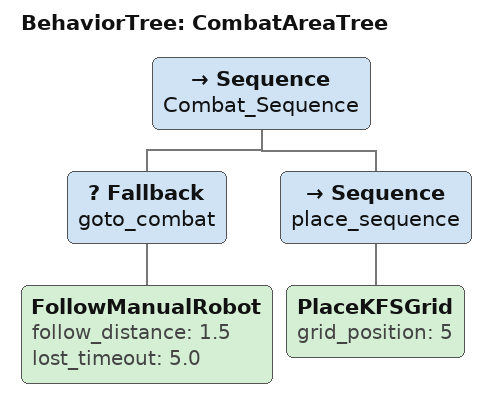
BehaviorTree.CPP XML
<!-- 对抗区子树 (Combat Area) -->
<root BTCPP_format="4">
  <BehaviorTree ID="CombatAreaTree">
    <Sequence name="Combat_Sequence">
      <!-- 跟随或导航到对抗区 -->
      <Fallback name="goto_combat">
        <FollowManualRobot follow_distance="1.5" lost_timeout="5.0"/>
        <!-- TODO: 预设路径导航 -->
      </Fallback>
      <!-- 放置 KFS -->
      <Sequence name="place_sequence">
        <PlaceKFSGrid grid_position="5"/>
      </Sequence>
    </Sequence>
  </BehaviorTree>
</root>
